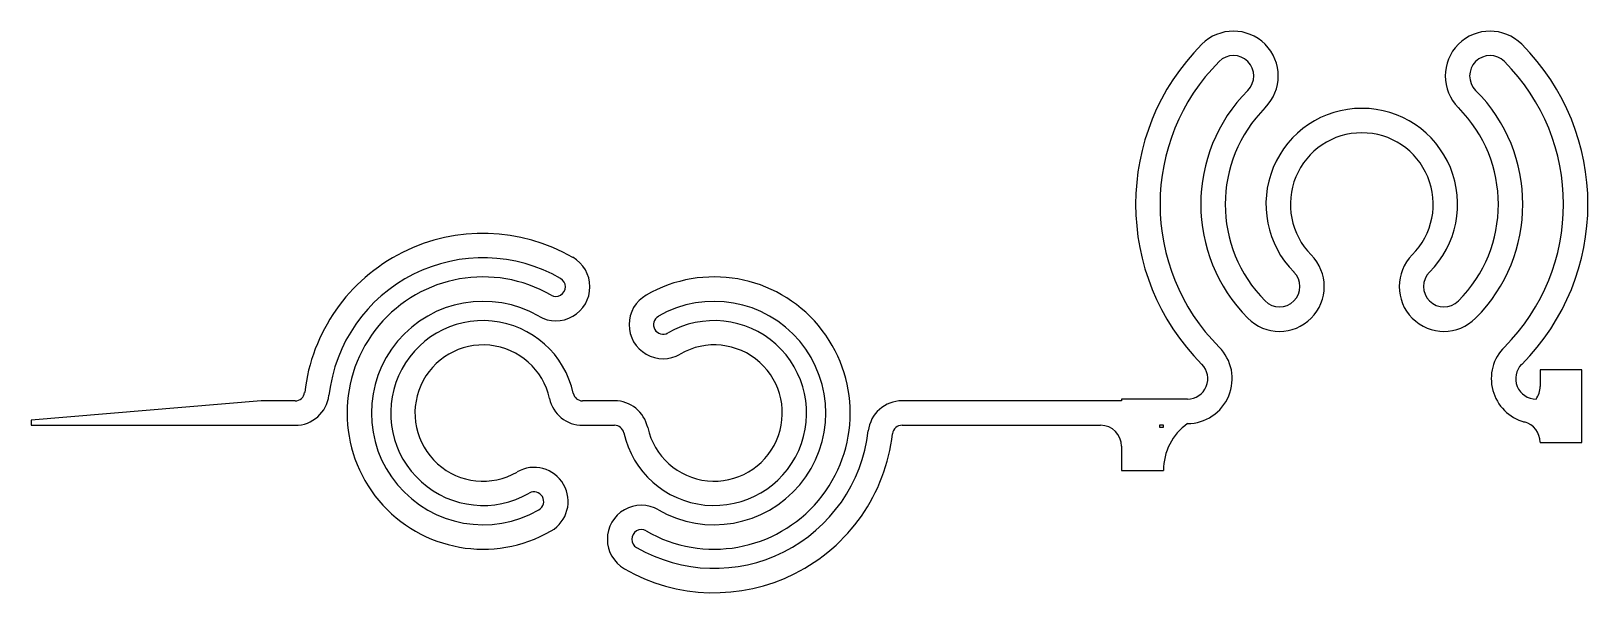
# Model space of a CAD drawing. Header units: millimetres. Extents: x -110 to 2, y 4 to 44.
import ezdxf

# ---------------------------------------------------------------- set-up
doc = ezdxf.new("R2010")
doc.units = ezdxf.units.MM
doc.layers.get('0').update_dxf_attribs({"linetype": 'CONTINUOUS'})

msp = doc.modelspace()

# ---------------------------------------------------------------- linework, layer by layer
for p, q in [((1.5, 19.7), (-1.5, 19.7)), ((-1.5, 19.7), (-1.5, 18.5)), ((1.5, 17.61), (1.5, 19.7)), ((-93.18, 17.48), (-109.66, 16.09)), ((-90.74, 17.48), (-93.18, 17.48)), ((-67.85, 17.48), (-70.13, 17.48)), ((-31.5, 17.48), (-47.23, 17.48)), ((-26.78, 17.61), (-31.5, 17.61)), ((-31.5, 17.61), (-31.5, 17.48)), ((1.5, 15.86), (1.5, 17.61)), ((-109.66, 16.09), (-109.66, 15.73)), ((-109.66, 15.73), (-90.74, 15.73)), ((-70.13, 15.73), (-67.85, 15.73)), ((-47.23, 15.73), (-33, 15.73)), ((1.5, 14.5), (1.5, 15.86)), ((-1.5, 14.52), (-1.5, 14.5)), ((-31.5, 14.23), (-31.5, 12.5)), ((-1.5, 14.5), (1.5, 14.5)), ((-31.5, 12.5), (-28.5, 12.5))]:
    msp.add_line(p, q)
msp.add_lwpolyline([(-28.5, 15.73), (-28.79, 15.73), (-28.79, 15.61), (-28.5, 15.61)], close=True)
for centre, radius, start, end in [((-23.48, 40.75), 3.21, -45, 135), ((-5.09, 40.75), 3.21, 45, 225), ((-14.28, 31.56), 16.21, 135, 225), ((-14.28, 31.56), 16.21, -45, 45), ((-14.28, 31.56), 14.46, 135, 225), ((-23.48, 40.75), 1.46, -45, 135), ((-5.09, 40.75), 1.46, 45, 225), ((-14.28, 31.56), 14.46, -45, 45), ((-14.28, 31.56), 11.54, 135, 225), ((-14.28, 31.56), 11.54, -45, 45), ((-14.28, 31.56), 9.79, 135, 225), ((-14.28, 31.56), 6.87, -45, 225), ((-14.28, 31.56), 9.79, -45, 45), ((-14.28, 31.56), 5.12, -45, 225), ((-77.27, 16.61), 12.87, 60, 173.3844), ((-20.18, 25.67), 3.21, -135, 45), ((-8.39, 25.67), 3.21, 135, 315), ((-77.27, 16.61), 11.12, 60, 173.3844), ((-72.05, 25.65), 2.44, -120.0001, 60), ((-77.27, 16.61), 9.75, 60, 300), ((-72.05, 25.65), 0.688, -120.0001, 60), ((-60.7, 16.61), 9.75, -120, 120), ((-20.18, 25.67), 1.46, -135, 45), ((-8.39, 25.67), 1.46, 135, 315), ((-77.27, 16.61), 8, 60, 300), ((-64.36, 22.94), 2.44, 120, 300), ((-60.7, 16.61), 8, -120, 120), ((-64.36, 22.94), 0.688, 120.0001, 300.0001), ((-77.27, 16.61), 6.62, 12.3378, 300), ((-60.7, 16.61), 6.62, -167.6622, 120), ((-77.27, 16.61), 4.88, 12.3378, 300), ((-60.7, 16.61), 4.88, -167.6622, 120), ((-26.78, 19.07), 3.21, -90, 45), ((-1.79, 19.07), 3.21, 135, 255.1326), ((-26.78, 19.07), 1.46, -90, 45), ((-1.79, 19.07), 1.46, 135, 269.9999), ((-90.74, 18.17), 0.688, 270, 353.3844), ((-90.74, 18.17), 2.44, 270, 353.3844), ((-70.13, 18.17), 0.688, 192.338, 269.9999), ((-3, 18.5), 1.5, 323.6473, 360), ((-70.13, 18.17), 2.44, 192.3378, 269.9997), ((-67.85, 15.05), 2.44, 12.3378, 89.9997), ((-47.23, 15.05), 2.44, 90, 173.3844), ((-67.85, 15.05), 0.688, 12.338, 89.9999), ((-47.23, 15.05), 0.688, 90, 173.3844), ((-33, 14.23), 1.5, 0, 90), ((-24.37, 12.5), 4.13, 125.6653, 180), ((-3, 14.52), 1.5, 0, 75.1326), ((-60.7, 16.61), 12.87, 240, 353.3844), ((-60.7, 16.61), 11.12, 240, 353.3844), ((-73.61, 10.28), 2.44, -60, 120), ((-73.61, 10.28), 0.688, -59.9999, 120.0001), ((-65.92, 7.57), 2.44, 59.9999, 240), ((-65.92, 7.57), 0.688, 59.9999, 240)]:
    msp.add_arc(centre, radius, start, end)

doc.saveas('drawing.dxf')
